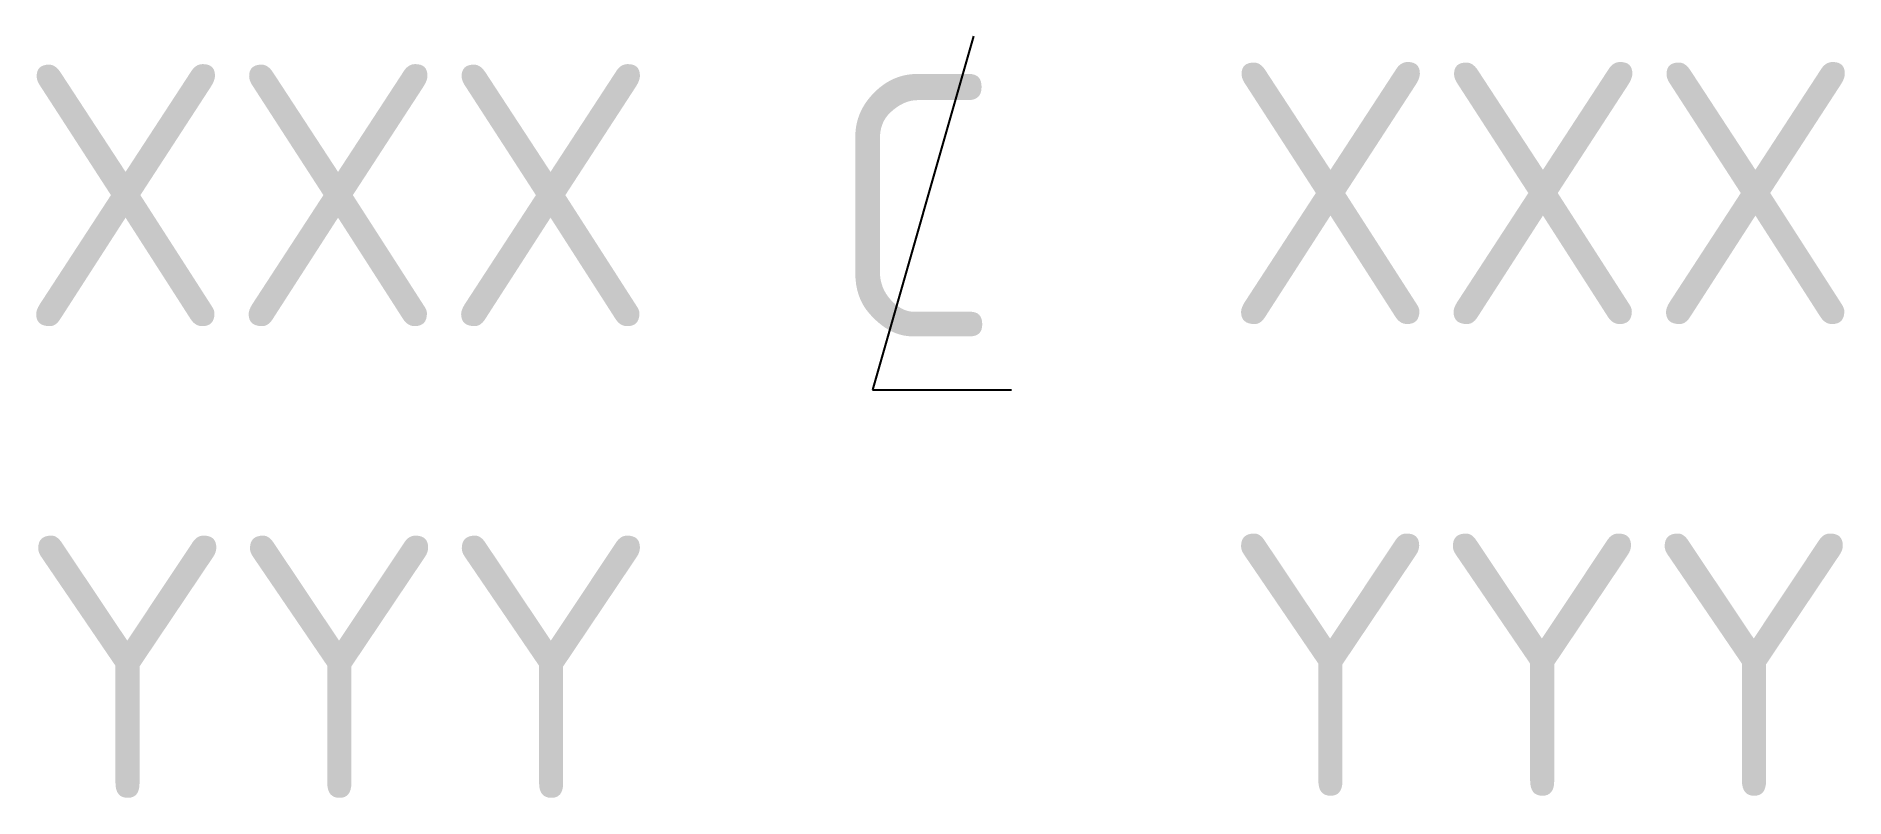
# Model space of a CAD drawing. Extents: x -3.3 to 20.9, y -0.5 to 9.7.
import ezdxf
from ezdxf.enums import TextEntityAlignment as Align

# ---------------------------------------------------------------- set-up
doc = ezdxf.new("R2010")
doc.units = 0
doc.header["$LTSCALE"] = 10
doc.header["$MEASUREMENT"] = 0
doc.layers.add('3T', color=2, linetype='CONTINUOUS')
doc.styles.get("Standard").update_dxf_attribs({"font": 'isocp'})

msp = doc.modelspace()

# ---------------------------------------------------------------- linework, layer by layer
at = {"layer": '3T'}
for p, q in [((9.232, 9.694), (7.881, 4.969)), ((7.881, 4.969), (9.74, 4.969))]:
    msp.add_line(p, q, dxfattribs=at)

# ---------------------------------------------------------------- texts
msp.add_text('C', height=3.5, dxfattribs=at).set_placement((7.315, 5.678))
for tag, p in [('XXX', (5.001, 5.821)), ('YYY', (5.001, -0.479))]:
    msp.add_attdef(tag, text='', height=3.5, dxfattribs=at).set_placement(p, align=Align.RIGHT)
for tag, p in [('XXX', (12.579, 5.849)), ('YYY', (12.579, -0.451))]:
    msp.add_attdef(tag, p, '', height=3.5, dxfattribs=at)

doc.saveas('drawing.dxf')
